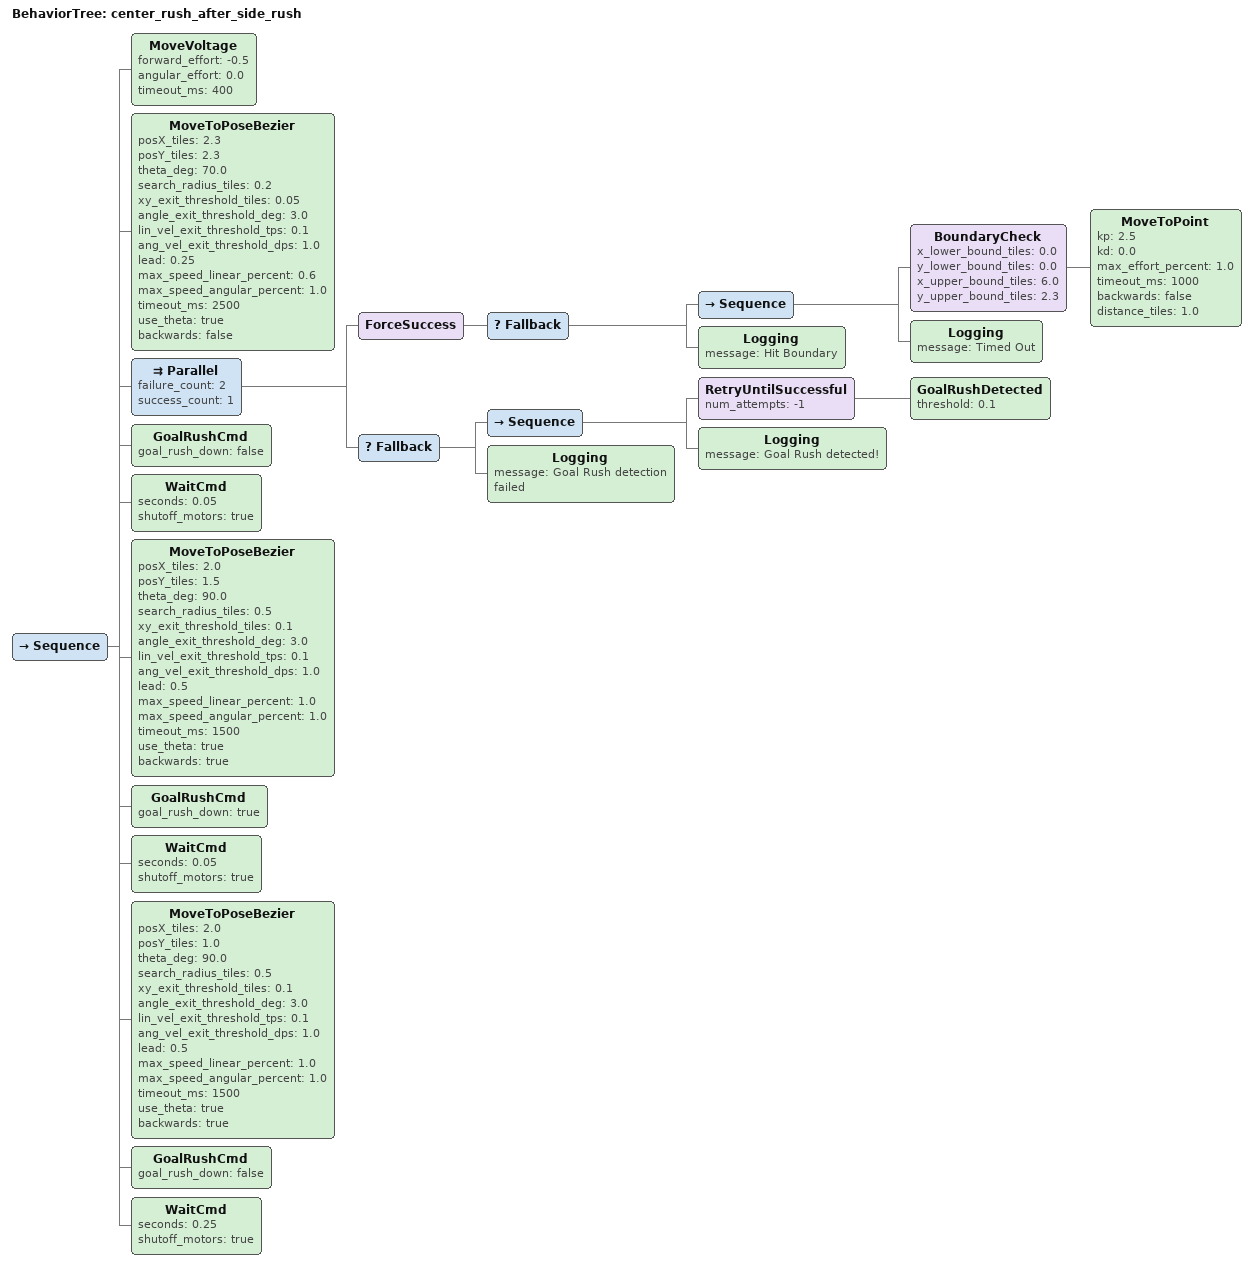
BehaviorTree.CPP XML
<?xml version="1.0" encoding="UTF-8"?>
<root BTCPP_format="4">
  <BehaviorTree ID="center_rush_after_side_rush">
    <Sequence>
      <MoveVoltage forward_effort="-0.5" angular_effort="0.0" timeout_ms="400" />

      <MoveToPoseBezier posX_tiles="2.3"
        posY_tiles="2.3"
        theta_deg="70.0"
        search_radius_tiles="0.2"
        xy_exit_threshold_tiles="0.05"
        angle_exit_threshold_deg="3.0"
        lin_vel_exit_threshold_tps="0.1"
        ang_vel_exit_threshold_dps="1.0"
        lead="0.25"
        max_speed_linear_percent="0.6"
        max_speed_angular_percent="1.0"
        timeout_ms="2500"
        use_theta="true"
        backwards="false" />

      <Parallel failure_count="2" success_count="1">
        <ForceSuccess>
          <Fallback>
            <Sequence>
              <BoundaryCheck
                x_lower_bound_tiles="0.0"
                y_lower_bound_tiles="0.0"
                x_upper_bound_tiles="6.0"
                y_upper_bound_tiles="2.3">
                <MoveToPoint
                  kp="2.5"
                  kd="0.0"
                  max_effort_percent="1.0"
                  timeout_ms="1000"
                  backwards="false"
                  distance_tiles="1.0" />
              </BoundaryCheck>
              <Logging message="Timed Out" />
            </Sequence>
            <Logging message="Hit Boundary" />
          </Fallback>
        </ForceSuccess>
        <Fallback>
          <Sequence>
            <RetryUntilSuccessful num_attempts="-1">
              <GoalRushDetected threshold="0.1" />
            </RetryUntilSuccessful>
            <Logging message="Goal Rush detected!" />
          </Sequence>
          <Logging message="Goal Rush detection failed" />
        </Fallback>
      </Parallel>

      <GoalRushCmd goal_rush_down="false" />
      <WaitCmd seconds="0.05" shutoff_motors="true" />

      <MoveToPoseBezier posX_tiles="2.0"
        posY_tiles="1.5"
        theta_deg="90.0"
        search_radius_tiles="0.5"
        xy_exit_threshold_tiles="0.1"
        angle_exit_threshold_deg="3.0"
        lin_vel_exit_threshold_tps="0.1"
        ang_vel_exit_threshold_dps="1.0"
        lead="0.5"
        max_speed_linear_percent="1.0"
        max_speed_angular_percent="1.0"
        timeout_ms="1500"
        use_theta="true"
        backwards="true" />

      <GoalRushCmd goal_rush_down="true" />
      <WaitCmd seconds="0.05" shutoff_motors="true" />

      <MoveToPoseBezier posX_tiles="2.0"
        posY_tiles="1.0"
        theta_deg="90.0"
        search_radius_tiles="0.5"
        xy_exit_threshold_tiles="0.1"
        angle_exit_threshold_deg="3.0"
        lin_vel_exit_threshold_tps="0.1"
        ang_vel_exit_threshold_dps="1.0"
        lead="0.5"
        max_speed_linear_percent="1.0"
        max_speed_angular_percent="1.0"
        timeout_ms="1500"
        use_theta="true"
        backwards="true" />

      <GoalRushCmd goal_rush_down="false" />
      <WaitCmd seconds="0.25" shutoff_motors="true" />
    </Sequence>
  </BehaviorTree>

</root>
